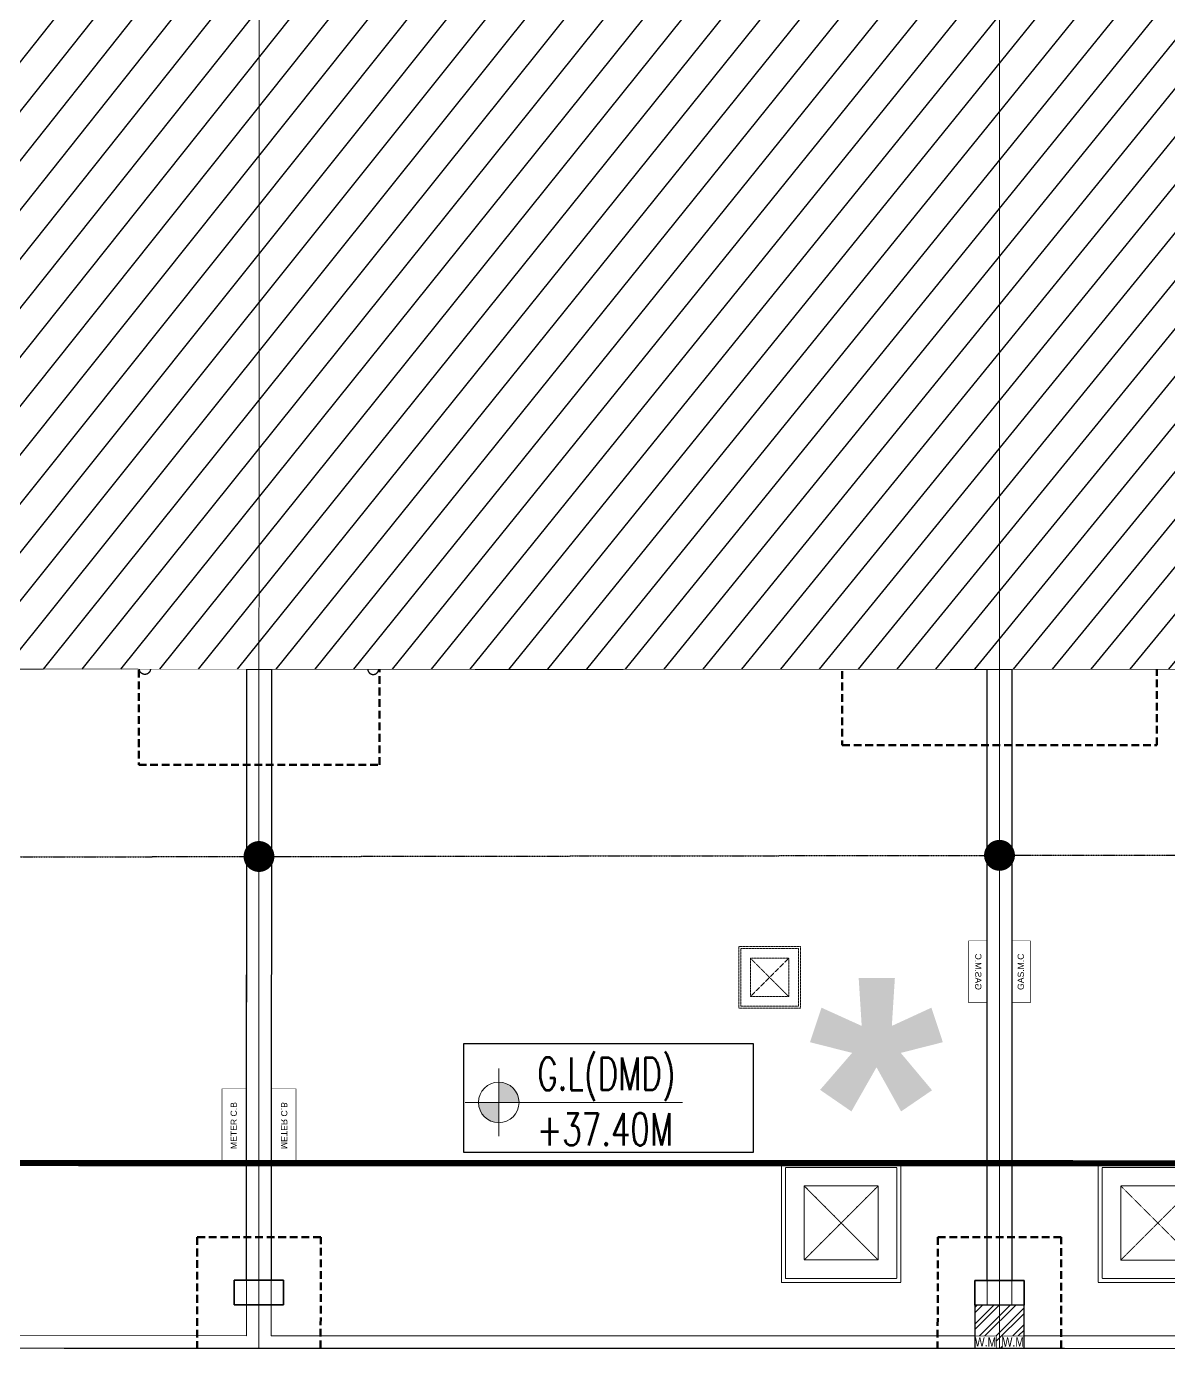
# Model space of a CAD drawing. Header units: centimetres. Extents: x -6122352 to 7132207, y -1694241 to 1947892.
# Drawn here: x 90934 to 100188, y -132475 to -121758 of the extents above; entities that cross this region are included whole.
import ezdxf
from ezdxf.enums import TextEntityAlignment as Align
from ezdxf.xclip import XClip

# ---------------------------------------------------------------- set-up
doc = ezdxf.new("R2010")
doc.units = ezdxf.units.CM
doc.header["$MEASUREMENT"] = 0
doc.header["$XCLIPFRAME"] = 2
for name, pattern in [('23585-XR-AR-END-SETTING OUT PLAN$0$HIDDEN', [0.375, 0.25, -0.125]), ('DASHED2', [0.375, 0.25, -0.125]), ('XR-AR-END-SETTING OUT PLAN$0$23261-XR-AR-SI-GF$0$HIDDEN', [0.375, 0.25, -0.125]), ('XR-AR-MID-SETTING OUT FOR MASTER$0$23585-XR-AR-MID-GROUND FLOOR$0$23261-XR-AR-SI-GF$0$HIDDEN', [0.375, 0.25, -0.125]), ('XR-AR-MID-SETTING OUT FOR MASTER$0$23585-XR-AR-MID-GROUND FLOOR$0$945-4P-1-101-GROUND FLOOR PLAN$0$XR-MIDDLE-GROUND FLOOR PLAN$0$HIDDEN', [9.524999999999999, 6.35, -3.175]), ('XR-AR-MID-SETTING OUT FOR MASTER$0$23585-XR-AR-MID-GROUND FLOOR$0$945-4P-1-101-GROUND FLOOR PLAN$0$XR-MIDDLE-GROUND FLOOR PLAN$0$HIDDEN2', [0.1875, 0.125, -0.0625])]:
    doc.linetypes.add(name, pattern=pattern)
doc.layers.add('08-Compound Wall-4', color=7, linetype='Continuous', lineweight=25, true_color=0xff4405)
for name, color, linetype, lineweight in [('23585-XR-AR-102-6P-GF$0$A-FLOR-XREF', 7, 'Continuous', 9), ('23585-XR-AR-DAMAC PLOT LIMITS$0$1-Mid units', 41, 'Continuous', 5), ('23585-XR-AR-END-SETTING OUT PLAN$0$A-FLOR-UNDR', 8, '23585-XR-AR-END-SETTING OUT PLAN$0$HIDDEN', 5), ('23585-XR-AR-MID-ANNO-GF$0$945-4P-1-101-GROUND FLOOR PLAN$0$XR-MIDDLE-GROUND FLOOR PLAN$0$XR-MIDDLE-GROUND FLOOR PLAN$0$-DR-RW', 6, 'Continuous', 5), ('23585-XR-AR-MID-ANNO-GF$0$945-4P-1-101-GROUND FLOOR PLAN$0$XR-MIDDLE-GROUND FLOOR PLAN$0$XR-MIDDLE-GROUND FLOOR PLAN$0$S-ANNO-TXT', 3, 'Continuous', 25), ('23585-XR-AR-WATER METER$0$A-WALL', 7, 'Continuous', 30), ('23585-XR-AR-WATER METER$0$A-WALL-PATT', 8, 'Continuous', 5), ('23585-XR-AR-WATER METER$0$XR-END-GROUND FLOOR PLAN$0$XR-END-GROUND FLOOR PLAN$0$A-FLOR-PATT_EXT', 8, 'Continuous', 5), ('23585-XR-AR-WATER METER$0$XR-END-GROUND FLOOR PLAN$0$XR-MIDDLE TYPE 2-GROUND FLOOR PLAN$0$XR-MIDDLE-GROUND FLOOR PLAN$0$-DR-RW', 6, 'Continuous', 5), ('23585-XR-AR-WATER METER$0$XR-END-GROUND FLOOR PLAN$0$XR-MIDDLE TYPE 2-GROUND FLOOR PLAN$0$XR-MIDDLE-GROUND FLOOR PLAN$0$S-ANNO-TXT', 3, 'Continuous', 25), ('@ Foundations', 4, 'DASHED2', 50), ('A-ANNO-TEXT', 3, 'Continuous', 25), ('XR-AR-MID-SETTING OUT FOR MASTER$0$23585-XR-AR-MID-GROUND FLOOR$0$$A-GLAZ-WNDO', 232, 'Continuous', 9), ('XR-AR-MID-SETTING OUT FOR MASTER$0$23585-XR-AR-MID-GROUND FLOOR$0$$A-WALL', 1, 'Continuous', 5), ('XR-AR-MID-SETTING OUT FOR MASTER$0$23585-XR-AR-MID-GROUND FLOOR$0$A-DOOR', 31, 'Continuous', 5), ('XR-AR-MID-SETTING OUT FOR MASTER$0$23585-XR-AR-MID-GROUND FLOOR$0$A-DOOR-FULL', 1, 'Continuous', 9), ('XR-AR-MID-SETTING OUT FOR MASTER$0$23585-XR-AR-MID-GROUND FLOOR$0$A-FLOR-OVHD', 9, 'XR-AR-MID-SETTING OUT FOR MASTER$0$23585-XR-AR-MID-GROUND FLOOR$0$23261-XR-AR-SI-GF$0$HIDDEN', 15), ('XR-AR-MID-SETTING OUT FOR MASTER$0$23585-XR-AR-MID-GROUND FLOOR$0$A-FLOR-PATT', 8, 'Continuous', 5), ('XR-AR-MID-SETTING OUT FOR MASTER$0$23585-XR-AR-MID-GROUND FLOOR$0$A-GLAZ-SILL', 8, 'Continuous', 5), ('XR-AR-MID-SETTING OUT FOR MASTER$0$23585-XR-AR-MID-GROUND FLOOR$0$A-GLAZ-WNDO', 232, 'Continuous', 9), ('XR-AR-MID-SETTING OUT FOR MASTER$0$23585-XR-AR-MID-GROUND FLOOR$0$A-WALL', 7, 'Continuous', 30), ('XR-AR-MID-SETTING OUT FOR MASTER$0$23585-XR-AR-MID-GROUND FLOOR$0$A-WALL-FNSH', 9, 'Continuous', 5), ('XR-AR-MID-SETTING OUT FOR MASTER$0$23585-XR-AR-MID-GROUND FLOOR$0$S-COLS', 51, 'Continuous', 40), ('XREF1$0$36-TAGLVL', 23, 'Continuous', 9)]:
    doc.layers.add(name, color=color, linetype=linetype, lineweight=lineweight)
for name, color, linetype in [('23585-XR-AR-BOUNDARY WALLS AND SETBACKS$0$setback', 7, 'XR-AR-END-SETTING OUT PLAN$0$23261-XR-AR-SI-GF$0$HIDDEN'), ('23585-XR-AR-MID-ANNO-GF$0$945-4P-1-101-GROUND FLOOR PLAN$0$XR-MIDDLE-GROUND FLOOR PLAN$0$XR-MIDDLE-GROUND FLOOR PLAN$0$-LPG-CABINET', 6, 'Continuous'), ('@MI-REF LAYER', 7, 'Continuous'), ('B_TH_6', 7, 'Continuous'), ('XR-AR-MID-SETTING OUT FOR MASTER$0$23585-XR-AR-MID-GROUND FLOOR$0$A-Flor-Strs', 1, 'Continuous'), ('XR-AR-MID-SETTING OUT FOR MASTER$0$23585-XR-AR-MID-GROUND FLOOR$0$GS-HATCH-FLOOR TILE', 251, 'Continuous'), ('XREF1$0$S-LEVELS', 2, 'Continuous'), ('XREF1$0$TYPICAL NEW PROFILE', 3, 'Continuous')]:
    doc.layers.add(name, color=color, linetype=linetype)
doc.styles.add('23585-XR-AR-MID-ANNO-GF$0$SDC-TEXT', font='arial.ttf')
doc.styles.add('23585-XR-AR-WATER METER$0$XR-END-GROUND FLOOR PLAN$0$XR-MIDDLE TYPE 2-GROUND FLOOR PLAN$0$XR-MIDDLE-GROUND FLOOR PLAN$0$Arial_1', font='arial.ttf', dxfattribs={"height": 0.00295059880239521})
doc.styles.add('Arial', font='arialbd.ttf')
doc.styles.add('XREF1$0$DLT_TEXT', font='romans.shx', dxfattribs={"width": 0.7})

# ---------------------------------------------------------------- blocks, each defined once
blk = doc.blocks.new('23585-XR-AR-BOUNDARY WALLS AND SETBACKS')
at = {"layer": '23585-XR-AR-BOUNDARY WALLS AND SETBACKS$0$setback', "ltscale": 40, "const_width": 0.05}
blk.add_lwpolyline([(496542.761499885, 2768867.879312467), (496546.9163714711, 2768872.413671644), (496550.9697508896, 2768876.837449184), (496555.0231508893, 2768881.261249183), (496559.0765508898, 2768885.685049183), (496563.1299508895, 2768890.108849183), (496567.1835986158, 2768894.532501267), (496571.2369508889, 2768898.956249183), (496575.3899178337, 2768903.48878693), (496561.0131773786, 2768916.663024), (496556.8595734588, 2768912.129974612), (496552.8061982173, 2768907.706201631), (496548.7527982172, 2768903.282401632), (496544.6993982168, 2768898.858601631), (496540.6457484073, 2768894.434747273), (496536.5923982172, 2768890.011001631), (496534.4643735274, 2768887.688574685), (496532.5389294206, 2768885.587326551), (496528.384255858, 2768881.052914259), (496542.7614998849, 2768867.879312467)], dxfattribs=at)
blk = doc.blocks.new('A$C9d9485f6')
at = {"layer": 'A-ANNO-TEXT', "rotation": 312.4881850805905}
blk.add_blockref('23585-XR-AR-BOUNDARY WALLS AND SETBACKS', (-2377088.534775567, -1504219.252137818), dxfattribs=at)
blk = doc.blocks.new('23585-XR-AR-DAMAC PLOT LIMITS')
at = {"layer": '23585-XR-AR-DAMAC PLOT LIMITS$0$1-Mid units', "color": 251, "true_color": 0x636466}
for points in [[(496538.4338999996, 2768896.4615), (496542.4874999998, 2768900.885299999), (496560.1825000001, 2768884.671700001), (496556.1290999996, 2768880.2479)], [(496534.3805, 2768892.037699999), (496538.4338999996, 2768896.4615), (496556.1290999996, 2768880.2479), (496552.0756999999, 2768875.824100001)], [(496530.3271000003, 2768887.6141), (496532.2525000004, 2768889.715299999), (496534.3805, 2768892.037699999), (496552.0756999999, 2768875.824100001), (496548.0223000003, 2768871.4003)]]:
    blk.add_lwpolyline(points, close=True, dxfattribs=at)
blk = doc.blocks.new('A$Cf093b529')
at = {"layer": 'A-ANNO-TEXT'}
blk.add_blockref('23585-XR-AR-DAMAC PLOT LIMITS', (-495391.9901121984, -2768603.441896566), dxfattribs=at)
blk = doc.blocks.new('XR-AR-MID-SETTING OUT FOR MASTER$0$23585-XR-AR-MID-GROUND FLOOR$0$945-4P-1-101-GROUND FLOOR PLAN$0$XR-MIDDLE-CAR PARK HATCH')
at = {"layer": 'XR-AR-MID-SETTING OUT FOR MASTER$0$23585-XR-AR-MID-GROUND FLOOR$0$A-FLOR-PATT'}
blk.add_lwpolyline([(9250.002853021142, 100.0129149327577), (9249.99679574091, 5500.000000009181), (15050.00005108526, 5502.664669244065), (15050.00005108526, 100.450321876061)], close=True, dxfattribs=at)
blk = doc.blocks.new('*U1930')
for points in [[(91, -5.684341886080801e-14), (41, -5.684341886080801e-14), (41, 1021), (91, 1021)], [(0, 0), (38, -5.684341886080801e-14), (38, -50), (50, -50), (50, -122.2246979483663), (0, -122.2246979483663)], [(1100, 2.842170943040401e-14), (1062, -2.842170943040401e-14), (1062, -49.99999999999997), (1050, -49.99999999999997), (1050, -122.2246979483662), (1100, -122.2246979483662)]]:
    blk.add_lwpolyline(points, close=True)
at = {"color": 8, "linetype": 'XR-AR-MID-SETTING OUT FOR MASTER$0$23585-XR-AR-MID-GROUND FLOOR$0$945-4P-1-101-GROUND FLOOR PLAN$0$XR-MIDDLE-GROUND FLOOR PLAN$0$HIDDEN2'}
blk.add_arc((41, -5.684341886080801e-14), 1021, 1.594950045944486e-15, 90, dxfattribs=at)
at = {"layer": 'XR-AR-MID-SETTING OUT FOR MASTER$0$23585-XR-AR-MID-GROUND FLOOR$0$A-GLAZ-SILL', "linetype": 'XR-AR-MID-SETTING OUT FOR MASTER$0$23585-XR-AR-MID-GROUND FLOOR$0$945-4P-1-101-GROUND FLOOR PLAN$0$XR-MIDDLE-GROUND FLOOR PLAN$0$HIDDEN2', "ltscale": 3}
blk.add_lwpolyline([(0, 0), (1100, 0), (1100, -122.2246979483662), (0, -122.2246979483662)], close=True, dxfattribs=at)
blk = doc.blocks.new('*U27')
for points in [[(91, -5.684341886080801e-14), (41, -5.684341886080801e-14), (41, 1021), (91, 1021)], [(0, 0), (38, -5.684341886080801e-14), (38, -50), (50, -50), (50, -249.9999019090924), (0, -249.9999019090924)], [(1100, 2.842170943040401e-14), (1062, -2.842170943040401e-14), (1062, -49.99999999999997), (1050, -49.99999999999997), (1050, -249.9999019090924), (1100, -249.9999019090924)]]:
    blk.add_lwpolyline(points, close=True)
at = {"color": 8, "linetype": 'XR-AR-MID-SETTING OUT FOR MASTER$0$23585-XR-AR-MID-GROUND FLOOR$0$945-4P-1-101-GROUND FLOOR PLAN$0$XR-MIDDLE-GROUND FLOOR PLAN$0$HIDDEN2'}
blk.add_arc((41, -5.684341886080801e-14), 1021, 1.594950045944486e-15, 90, dxfattribs=at)
at = {"layer": 'XR-AR-MID-SETTING OUT FOR MASTER$0$23585-XR-AR-MID-GROUND FLOOR$0$A-GLAZ-SILL', "linetype": 'XR-AR-MID-SETTING OUT FOR MASTER$0$23585-XR-AR-MID-GROUND FLOOR$0$945-4P-1-101-GROUND FLOOR PLAN$0$XR-MIDDLE-GROUND FLOOR PLAN$0$HIDDEN2', "ltscale": 3}
blk.add_lwpolyline([(0, 0), (1100, 0), (1100, -249.9999019090924), (0, -249.9999019090924)], close=True, dxfattribs=at)
blk = doc.blocks.new('XR-AR-MID-SETTING OUT FOR MASTER$0$23585-XR-AR-MID-GROUND FLOOR$0$945-4P-1-101-GROUND FLOOR PLAN$0$XR-MIDDLE-GROUND FLOOR PLAN$0$A$C70344426')
at = {"layer": 'XR-AR-MID-SETTING OUT FOR MASTER$0$23585-XR-AR-MID-GROUND FLOOR$0$A-GLAZ-SILL'}
blk.add_line((0.2499999770719823, 2.649999396845162), (0.2499999770722034, -6.03154830969288e-07), dxfattribs=at)
at = {"layer": 'XR-AR-MID-SETTING OUT FOR MASTER$0$23585-XR-AR-MID-GROUND FLOOR$0$A-GLAZ-WNDO'}
for p, q in [((-2.292779743839901e-08, 2.649999396845162), (-2.292779743839901e-08, 2.599999396845165)), ((-2.292779743839901e-08, 2.649999396845162), (0.2499999770719823, 2.649999396845162)), ((-2.292779743839901e-08, 2.599999396845165), (0.14999997707221, 2.599999396845165)), ((0.14999997707221, 2.599999396845165), (0.14999997707221, 2.649999396845162)), ((0.14999997707221, 2.599999396845165), (0.1499999770722091, -6.031548327456449e-07)), ((-2.29277832275443e-08, 1.799999396845166), (-2.29277832275443e-08, 1.749999396845167)), ((0.14999997707221, 1.799999396845166), (-2.29277832275443e-08, 1.799999396845166)), ((-2.29277832275443e-08, 1.749999396845167), (0.14999997707221, 1.749999396845167)), ((0.14999997707221, 1.749999396845167), (0.14999997707221, 1.799999396845166)), ((-2.29277832275443e-08, 0.8999993968451641), (-2.292778233936588e-08, 0.8499993968451669)), ((0.14999997707221, 0.8999993968451641), (-2.29277832275443e-08, 0.8999993968451641)), ((0.14999997707221, 0.8499993968451669), (0.14999997707221, 0.8999993968451641)), ((-2.292778233936588e-08, 0.8499993968451669), (0.14999997707221, 0.8499993968451669)), ((-2.292778233936588e-08, 0.8499993968451669), (-2.292778233936588e-08, 0.04999939684516619)), ((0.1499999770722091, 0.04999939684516619), (-2.292778233936588e-08, 0.04999939684516619)), ((-2.29278782626352e-08, -6.031548451801427e-07), (-2.29278782626352e-08, 0.04999939684515198)), ((0.1499999770722091, -6.03154830969288e-07), (0.1499999770722091, 0.04999939684516619)), ((0.2499999770722034, -6.03154830969288e-07), (-2.292778233936588e-08, -6.03154830969288e-07))]:
    blk.add_line(p, q, dxfattribs=at)
blk.add_lwpolyline([(0.04999997707220061, 1.799999396845166), (0.04999997707219972, 2.599999396845165), (-2.292779743839901e-08, 2.599999396845165), (-2.292779566204217e-08, 0.8999993968451641), (0.0499999770722015, 0.8999993968451641), (0.04999997707220061, 1.749999396845167)], dxfattribs=at)
blk.add_lwpolyline([(-2.292779566204217e-08, 0.8499993968451669), (-2.292779655022059e-08, 0.04999939684516619), (0.04999997707220061, 0.04999939684516619), (0.0499999770722015, 0.8499993968451669)], close=True, dxfattribs=at)
blk = doc.blocks.new('*U28')
for points in [[(0, 69.99999979828543), (38, 69.99999979828549), (38, 119.9999997982854), (50, 119.9999997982854), (50, 179.9999998655237), (0, 179.9999998655237)], [(1100, 69.9999997982854), (1062, 69.99999979828546), (1062, 119.9999997982854), (1050, 119.9999997982854), (1050, 179.9999998655236), (1100, 179.9999998655236)], [(91, 69.99999979828549), (41, 69.99999979828549), (41, -951.0000002017147), (91, -951.0000002017147)]]:
    blk.add_lwpolyline(points, close=True)
at = {"color": 8, "linetype": 'XR-AR-MID-SETTING OUT FOR MASTER$0$23585-XR-AR-MID-GROUND FLOOR$0$945-4P-1-101-GROUND FLOOR PLAN$0$XR-MIDDLE-GROUND FLOOR PLAN$0$HIDDEN2'}
blk.add_arc((41, 69.99999979828549), 1021, 270, 0, dxfattribs=at)
at = {"layer": 'XR-AR-MID-SETTING OUT FOR MASTER$0$23585-XR-AR-MID-GROUND FLOOR$0$A-GLAZ-SILL', "linetype": 'XR-AR-MID-SETTING OUT FOR MASTER$0$23585-XR-AR-MID-GROUND FLOOR$0$945-4P-1-101-GROUND FLOOR PLAN$0$XR-MIDDLE-GROUND FLOOR PLAN$0$HIDDEN2', "ltscale": 3}
blk.add_lwpolyline([(0, 69.99999979828543), (1100, 69.99999979828543), (1100, 179.9999998655236), (0, 179.9999998655236)], close=True, dxfattribs=at)
blk = doc.blocks.new('XR-AR-MID-SETTING OUT FOR MASTER$0$23585-XR-AR-MID-GROUND FLOOR$0$945-4P-1-101-GROUND FLOOR PLAN$0$XR-MIDDLE-GROUND FLOOR PLAN$0$A$C2DB306E2')
at = {"layer": 'XR-AR-MID-SETTING OUT FOR MASTER$0$23585-XR-AR-MID-GROUND FLOOR$0$A-DOOR-FULL'}
for p, q in [((0.1500002073711251, 1.24999990754791), (0.05000020737113076, 1.24999990754791)), ((0.05000020737113076, 1.24999990754791), (0.05000020737113076, 1.199999907547909)), ((0.05000020737113076, 1.199999907547909), (0.1500002073711251, 1.199999907547909)), ((0.1500002073711251, 1.199999907547909), (0.1500002073711251, 1.24999990754791)), ((2.073711318217875e-07, 0.7999999075479082), (2.073711318217875e-07, -9.245209264818754e-08)), ((2.073711318217875e-07, 0.7999999075479082), (0.04000020737113097, 0.7999999075479082)), ((0.04000020737113097, 0.7999999075479082), (0.04000020737113452, -9.245209264818754e-08)), ((0.05000020737113253, 0.3499999075479089), (0.05000020737113253, 0.3999999075479096)), ((0.05000020737113253, 0.3999999075479096), (0.1500002073711322, 0.399999907547908)), ((0.1500002073711322, 0.3499999075479073), (0.05000020737113253, 0.3499999075479089)), ((0.1500002073711322, 0.399999907547908), (0.1500002073711322, 0.3499999075479073)), ((2.073711318217875e-07, -9.245209264818754e-08), (0.04000020737113452, -9.245209264818754e-08))]:
    blk.add_line(p, q, dxfattribs=at)
at = {"layer": 'XR-AR-MID-SETTING OUT FOR MASTER$0$23585-XR-AR-MID-GROUND FLOOR$0$A-GLAZ-SILL', "linetype": 'XR-AR-MID-SETTING OUT FOR MASTER$0$23585-XR-AR-MID-GROUND FLOOR$0$945-4P-1-101-GROUND FLOOR PLAN$0$XR-MIDDLE-GROUND FLOOR PLAN$0$HIDDEN2', "ltscale": 3}
for p, q in [((0.05000020737113076, 1.199999907547909), (0.05000020737113431, 0.399999907547908)), ((0.1500002073711251, 1.199999907547909), (0.1500002073711304, 0.3999999075479083))]:
    blk.add_line(p, q, dxfattribs=at)
blk = doc.blocks.new('XR-AR-MID-SETTING OUT FOR MASTER$0$23585-XR-AR-MID-GROUND FLOOR$0$945-4P-1-101-GROUND FLOOR PLAN$0$XR-MIDDLE-GROUND FLOOR PLAN$0$WRFWF')
at = {"layer": 'XR-AR-MID-SETTING OUT FOR MASTER$0$23585-XR-AR-MID-GROUND FLOOR$0$A-FLOR-OVHD', "linetype": 'XR-AR-MID-SETTING OUT FOR MASTER$0$23585-XR-AR-MID-GROUND FLOOR$0$945-4P-1-101-GROUND FLOOR PLAN$0$XR-MIDDLE-GROUND FLOOR PLAN$0$HIDDEN', "ltscale": 0.1}
for p, q in [((9250.00889430586, 14089.9999996908), (9250.008894346622, 9909.449274283641)), ((10350.00889432596, 14089.44927426482), (9250.008894305867, 14089.44927426484)), ((10350.00889432159, 13809.44927426483), (9250.008894308598, 13809.44927426484)), ((10350.00889431722, 13529.44927426483), (9250.008894311328, 13529.44927426484)), ((10350.00889431286, 13249.44927426483), (9250.008894314058, 13249.44927426484)), ((10350.00889431286, 12969.44927426484), (9250.008894314054, 12969.44927426485)), ((10350.00889431285, 12689.44927426484), (9250.00889431405, 12689.44927426486)), ((10350.00889431285, 12409.44927426485), (9250.008894314047, 12409.44927426486)), ((10350.00889431284, 12129.44927426485), (9250.008894314044, 12129.44927426487)), ((10350.00889431284, 11849.44927426486), (9250.00889431404, 11849.44927426487)), ((10350.00889431284, 11569.44927426486), (9250.008894314036, 11569.44927426488)), ((10350.00889431283, 11289.44927426487), (9250.00889431403, 11289.44927426488)), ((10350.00889431283, 11009.44927426487), (9250.008894314027, 11009.44927426489)), ((10350.00889432794, 11009.4492742833), (10350.00889432794, 9909.449274272882)), ((10350.00889432794, 9909.449274272882), (9250.008894346622, 9909.449274283641))]:
    blk.add_line(p, q, dxfattribs=at)
blk.add_lwpolyline([(10350.00889430916, 14369.99999969173), (10350.00889431698, 11009.4492742833)], dxfattribs=at)
blk = doc.blocks.new('*U26')
at = {"color": 0, "linetype": 'ByBlock'}
blk.add_line((0, 300.373844656252), (0, 0), dxfattribs=at)
at = {"color": 0, "linetype": 'ByBlock', "const_width": 15.00000006679886}
blk.add_lwpolyline([(194.8557167125982, 187.8738441410269), (0, 300.373844656252), (-194.8557167125982, 187.8738441410269)], dxfattribs=at)
blk.add_circle((0, 0), 45.00000020605512)
blk = doc.blocks.new('XR-AR-MID-SETTING OUT FOR MASTER$0$23585-XR-AR-MID-GROUND FLOOR$0$A$C08698786')
at = {"layer": 'XR-AR-MID-SETTING OUT FOR MASTER$0$23585-XR-AR-MID-GROUND FLOOR$0$S-COLS', "color": 252, "lineweight": 30}
for points in [[(5900.001027584076, 11147.2902572155), (5900.001027584076, 9747.290257692337), (6100.001027584076, 9747.290257453918), (6100.001027584076, 11147.29025769234)], [(-100.029412984848, 9156.81441116333), (-100.029412984848, 7756.814410686493), (99.97058701515198, 7756.81441116333), (99.97058701515198, 9156.814410686493)], [(-99.99135446548462, 6699.998335123062), (-99.99135446548462, 5499.998335123062), (100.0086455345154, 5499.998334884644), (100.0086455345154, 6699.998334646225)], [(5900.001601219177, 6500), (5900.001601219177, 5499.999999523163), (6100.001601219177, 5500), (6100.001601219177, 6499.999999523163)], [(-200.1009931564331, 549.9997375011444), (199.8990068435669, 549.9997372627258), (199.8990068435669, 349.999737739563), (-200.1009931564331, 349.9997375011444)], [(5799.899006843567, 549.9997372627258), (6199.899006605148, 549.9997370243073), (6199.899006843567, 349.9997375011444), (5799.899006843567, 349.9997372627258)]]:
    blk.add_lwpolyline(points, close=True, dxfattribs=at)
blk = doc.blocks.new('23585-XR-AR-END-SETTING OUT PLAN$0$MH-800')
at = {"ltscale": 5}
for p, q in [((-294.2866479934596, -650.7456844130211), (305.7133520064239, -50.74568441302017)), ((-294.2866479934596, -50.74568441302108), (305.7133520064239, -650.7456844130202))]:
    blk.add_line(p, q, dxfattribs=at)
for points in [[(-476.9225677270265, 131.8902353205449), (-476.9225677270265, -833.381604146587), (488.3492717399907, -833.381604146588), (488.3492717399907, 131.8902353205449)], [(-444.2866479934597, 99.25431558697892), (-444.2866479934596, -800.7456844130211), (455.7133520064239, -800.7456844130202), (455.7133520064241, 99.2543155869771)], [(-294.2866479934596, -50.74568441302108), (-294.2866479934596, -650.7456844130211), (305.7133520064239, -650.7456844130202), (305.7133520064239, -50.74568441302017)]]:
    blk.add_lwpolyline(points, close=True, dxfattribs=at)
blk = doc.blocks.new('XR-AR-MID-SETTING OUT FOR MASTER')
at = {"layer": '23585-XR-AR-MID-ANNO-GF$0$945-4P-1-101-GROUND FLOOR PLAN$0$XR-MIDDLE-GROUND FLOOR PLAN$0$XR-MIDDLE-GROUND FLOOR PLAN$0$-DR-RW', "ltscale": 100, "const_width": 5}
blk.add_lwpolyline([(5900.05176121055, 1500.450321767838), (5700.05176121055, 1500.450321767838), (5700.05176121055, 2100.450321767838), (5900.05176121055, 2100.450321767838)], close=True, dxfattribs=at)
at = {"layer": '23585-XR-AR-MID-ANNO-GF$0$945-4P-1-101-GROUND FLOOR PLAN$0$XR-MIDDLE-GROUND FLOOR PLAN$0$XR-MIDDLE-GROUND FLOOR PLAN$0$-LPG-CABINET', "ltscale": 100, "const_width": 5}
blk.add_lwpolyline([(250.0585004000168, 3300.452212361579), (250.0585004000168, 2800.452212361579), (100.0585004000168, 2800.452212361579), (100.0585004000168, 3300.452212361579)], close=True, dxfattribs=at)
at = {"layer": 'XR-AR-MID-SETTING OUT FOR MASTER$0$23585-XR-AR-MID-GROUND FLOOR$0$A-Flor-Strs', "color": 8}
for p, q in [((5900.008223325014, 5802.664086818695), (4249.995741575956, 5802.666512012482)), ((5900.008222848177, 5502.664668560028), (4249.999916404486, 5502.666511535645))]:
    blk.add_line(p, q, dxfattribs=at)
at = {"layer": 'XR-AR-MID-SETTING OUT FOR MASTER$0$23585-XR-AR-MID-GROUND FLOOR$0$A-WALL', "color": 8}
for points in [[(99.99999931454659, 19472.65428209305), (-99.99999925494194, 19472.65428256989), (-99.998236566782, 5500.00000667572), (100.0017631351948, 5500.000006198883), (99.9995484650135, 8850.141927242279), (1100.048611491919, 8850.10940027237), (1100.048611015081, 8950.109399795532), (100.03925588727, 8950.072475910187), (100.0088088810444, 10949.9982419014), (2099.951952844858, 10949.99824142456), (2099.998660355806, 9950.143901348114), (2199.988806992769, 9950.143900871277), (2200.057162195444, 11149.97698402405), (2100.075846284628, 11149.97698354721), (2100.039519578218, 11049.97698402405), (100.0088088810444, 11049.99824142456)], [(5899.999999791384, 19472.65428161621), (6099.999999731779, 19472.65428209305), (6100.001724034548, 5500.167464256287), (5900.001724511385, 5500.167624473572), (5900.00086197257, 14852.65960931778), (5500.076263397932, 14852.66031265259), (5500.0762629807, 14952.66031169891), (5900.000431150198, 14952.65961027145)], [(4249.99788531661, 5499.997992992401), (3049.999798089266, 5499.998546600342), (3049.999915927649, 5749.998607635498), (4000.1953599751, 5749.998309612274), (4000.194991916418, 8849.999089241028), (3300.031373769045, 8849.999089241028), (3300.03137382865, 8950.028236865997), (3399.980282574892, 8950.188519954681), (3400.07691988349, 9927.598960876465), (3649.996516317129, 9927.59895992279), (3650.010299950838, 9100.016639709473), (4249.999546438456, 9099.986570835114)], [(2100.104106515646, 8950.142809391022), (2099.943570882082, 9050.155592918396), (2199.988806694746, 9050.153767585754), (2199.989685982466, 8950.146322250366), (2300.031373292208, 8950.151598453522), (2300.031373888254, 8850.08178806305), (2000.048611432314, 8850.14280796051), (2000.048610955477, 8950.14280796051)], [(99.9999164044857, 5750.000005722046), (399.9999158680439, 5750.00000667572), (399.9998005926609, 5499.999855995178), (99.99991658329964, 5500.000007152557)]]:
    blk.add_lwpolyline(points, close=True, dxfattribs=at)
at = {"layer": 'XR-AR-MID-SETTING OUT FOR MASTER$0$23585-XR-AR-MID-GROUND FLOOR$0$A-WALL-FNSH', "color": 8}
for points in [[(2080.02239587903, 10929.99824142456), (119.995479375124, 10929.99824142456), (119.9793129861355, 8972.785739421844), (1100.04861047864, 8972.787498474121), (1100.048610597849, 8952.787498474121)], [(2099.966006189585, 9949.988984107971), (2079.984055787325, 9949.990225315094), (2080.02239587903, 10929.99824142456)]]:
    blk.add_lwpolyline(points, dxfattribs=at)
at = {"layer": '08-Compound Wall-4', "ltscale": 100}
blk.add_blockref('XR-AR-MID-SETTING OUT FOR MASTER$0$23585-XR-AR-MID-GROUND FLOOR$0$945-4P-1-101-GROUND FLOOR PLAN$0$XR-MIDDLE-CAR PARK HATCH', (-9150.000085264444, 0.1875896453857422), dxfattribs=at)
at = {"layer": '23585-XR-AR-END-SETTING OUT PLAN$0$A-FLOR-UNDR', "color": 8, "ltscale": 100, "xscale": -0.5182770836547854, "yscale": 0.5182770836547854, "zscale": 0.5182770836547854, "rotation": 270.0000009865863}
blk.add_blockref('23585-XR-AR-END-SETTING OUT PLAN$0$MH-800', (2044.600959901667, 3001.106258045715, -0.002995261741824737), dxfattribs=at)
at = {"layer": '23585-XR-AR-END-SETTING OUT PLAN$0$A-FLOR-UNDR', "color": 8, "ltscale": 100, "xscale": -1, "rotation": 270.0000009865863}
blk.add_blockref('23585-XR-AR-END-SETTING OUT PLAN$0$MH-800', (1633.529236924, 1009.498782204852), dxfattribs=at)
at = {"layer": 'XR-AR-MID-SETTING OUT FOR MASTER$0$23585-XR-AR-MID-GROUND FLOOR$0$$A-GLAZ-WNDO', "color": 8, "xscale": -1000.000000000001, "yscale": 1000.000000000001, "zscale": 1000.000000000001, "rotation": 270}
blk.add_blockref('XR-AR-MID-SETTING OUT FOR MASTER$0$23585-XR-AR-MID-GROUND FLOOR$0$945-4P-1-101-GROUND FLOOR PLAN$0$XR-MIDDLE-GROUND FLOOR PLAN$0$A$C70344426', (400.0005185902119, 5499.999113082886), dxfattribs=at)
at = {"layer": 'XR-AR-MID-SETTING OUT FOR MASTER$0$23585-XR-AR-MID-GROUND FLOOR$0$$A-WALL', "color": 8}
blk.add_blockref('XR-AR-MID-SETTING OUT FOR MASTER$0$23585-XR-AR-MID-GROUND FLOOR$0$945-4P-1-101-GROUND FLOOR PLAN$0$XR-MIDDLE-GROUND FLOOR PLAN$0$WRFWF', (-9150.000085562468, -796.7907695770264), dxfattribs=at)
at = {"layer": 'XR-AR-MID-SETTING OUT FOR MASTER$0$23585-XR-AR-MID-GROUND FLOOR$0$A-DOOR', "color": 8, "xscale": -1000.000000000001, "yscale": 1000.000000000001, "zscale": 1000.000000000001, "rotation": 270}
blk.add_blockref('XR-AR-MID-SETTING OUT FOR MASTER$0$23585-XR-AR-MID-GROUND FLOOR$0$945-4P-1-101-GROUND FLOOR PLAN$0$XR-MIDDLE-GROUND FLOOR PLAN$0$A$C2DB306E2', (750.048703700304, 8800.109192848206), dxfattribs=at)
at = {"layer": 'XR-AR-MID-SETTING OUT FOR MASTER$0$23585-XR-AR-MID-GROUND FLOOR$0$A-DOOR-FULL', "color": 8, "rotation": 90}
blk.add_blockref('*U27', (3399.986430436373, 9927.598960399628), dxfattribs=at)
at = {"layer": 'XR-AR-MID-SETTING OUT FOR MASTER$0$23585-XR-AR-MID-GROUND FLOOR$0$A-DOOR-FULL', "color": 8, "xscale": 0.8181820445283869, "yscale": 0.8181820445283869, "zscale": 0.8181820445283869, "rotation": 90}
blk.add_blockref('*U1930', (2099.986753255129, 9050.14365196228), dxfattribs=at)
at = {"layer": 'XR-AR-MID-SETTING OUT FOR MASTER$0$23585-XR-AR-MID-GROUND FLOOR$0$A-DOOR-FULL', "color": 8, "xscale": -0.909090909090913, "yscale": 0.909090909090913, "zscale": 0.909090909090913}
blk.add_blockref('*U28', (3300.031373530626, 8786.391873836517), dxfattribs=at)
at = {"layer": 'XR-AR-MID-SETTING OUT FOR MASTER$0$23585-XR-AR-MID-GROUND FLOOR$0$A-Flor-Strs', "color": 8}
blk.add_blockref('*U26', (5075.001124709845, 5502.291454792023), dxfattribs=at)
at = {"layer": 'XR-AR-MID-SETTING OUT FOR MASTER$0$23585-XR-AR-MID-GROUND FLOOR$0$GS-HATCH-FLOOR TILE', "color": 8}
blk.add_blockref('XR-AR-MID-SETTING OUT FOR MASTER$0$23585-XR-AR-MID-GROUND FLOOR$0$A$C08698786', (-1.490116119384766e-07, 0), dxfattribs=at)
at = {"layer": '23585-XR-AR-MID-ANNO-GF$0$945-4P-1-101-GROUND FLOOR PLAN$0$XR-MIDDLE-GROUND FLOOR PLAN$0$XR-MIDDLE-GROUND FLOOR PLAN$0$S-ANNO-TXT', "color": 3, "style": '23585-XR-AR-MID-ANNO-GF$0$SDC-TEXT'}
for s, p in [('GAS.M.C', (172.1149954927678, 3050.039734449925)), ('METER C.B', (5795.544322382313, 1802.866097628541))]:
    blk.add_text(s, height=50, rotation=90, dxfattribs=at).set_placement(p, align=Align.MIDDLE)
blk = doc.blocks.new('MID UNIT')
at = {"xscale": 0.001, "yscale": 0.001, "zscale": 0.001}
blk.add_blockref('XR-AR-MID-SETTING OUT FOR MASTER', (0, 0), dxfattribs=at)
blk = doc.blocks.new('TH_6')
blk.add_blockref('MID UNIT', (495802.3053798428, 2769163.996563952))
at = {"xscale": -1}
blk.add_blockref('MID UNIT', (495814.3053798475, 2769163.996563952), dxfattribs=at)
blk.add_blockref('MID UNIT', (495814.3053798467, 2769163.996563952))
at = {"insert": (495813.3053798244, 2769166.996563945), "char_height": 2, "attachment_point": 2, "style": 'Arial'}
blk.add_mtext('\\pxqc;*', dxfattribs=at)
blk = doc.blocks.new('A$Ce2a03a74')
at = {"layer": 'B_TH_6', "xscale": 999.9914829579993, "yscale": 999.9914829579993, "zscale": 999.9914829579993}
blk.add_blockref('TH_6', (-495790404.5228079, -2769140733.343811), dxfattribs=at)
blk = doc.blocks.new('23585-XR-AR-WATER METER')
blk.add_wipeout([(-200.00083404560428, 0.45032184000598363), (199.99916595409016, 0.45032184000598363), (199.99374185594934, 350.2358142019075), (-200.0062581437451, 350.2358142019075)])
at = {"layer": '23585-XR-AR-WATER METER$0$A-WALL-PATT'}
h = blk.add_hatch(dxfattribs=at)
h.set_pattern_fill('ANSI32', color=252, scale=10)
h.set_pattern_definition([(44.99999999999999, (-9150.002121202524, -3.605964593589306e-08), (-67.3519209080187, 67.3519209080187), []), (44.99999999999999, (-9105.100821202523, -3.605964593589306e-08), (-67.3519209080187, 67.3519209080187), [])])
h.paths.add_polyline_path([(-200.000834057435, 350.2358142078083), (-200.0008340456043, 99.99997110869299), (-25.08044399994833, 99.9999705669834), (-25.08044400054496, -2.657325239852071e-07), (24.99742407832673, 0.4503218400059268), (24.99742407832673, 100.4503218400059), (199.9991659493535, 100.4503218483005), (199.999165942274, 350.2358141960067)])
at = {"layer": '23585-XR-AR-WATER METER$0$A-WALL'}
blk.add_lwpolyline([(-200.0008340456043, 0.4503218400059268), (199.9991659540901, 0.4503218400059268), (199.9937418559493, 350.2358142019075), (-200.0062581437451, 350.2358142019075)], close=True, dxfattribs=at)
at = {"layer": '23585-XR-AR-WATER METER$0$XR-END-GROUND FLOOR PLAN$0$XR-END-GROUND FLOOR PLAN$0$A-FLOR-PATT_EXT'}
blk.add_line((100.0021185953301, 0), (-100.0021185953301, 0), dxfattribs=at)
at = {"layer": '23585-XR-AR-WATER METER$0$XR-END-GROUND FLOOR PLAN$0$XR-MIDDLE TYPE 2-GROUND FLOOR PLAN$0$XR-MIDDLE-GROUND FLOOR PLAN$0$-DR-RW', "ltscale": 100, "const_width": 5}
for points in [[(-200.0008340753848, -1.630542101338506e-07), (-200.0008340747809, 99.9999712113713), (-25.0804440291322, 99.9999712113713), (-25.08044402972882, -1.630542101338506e-07)], [(24.99742404915014, -6.913469405844808e-07), (24.99742404974677, 99.99997068307857), (199.9178140954027, 99.99997068307857), (199.9178140947988, -6.913469405844808e-07)]]:
    blk.add_lwpolyline(points, close=True, dxfattribs=at)
at = {"layer": '23585-XR-AR-WATER METER$0$XR-END-GROUND FLOOR PLAN$0$XR-MIDDLE TYPE 2-GROUND FLOOR PLAN$0$XR-MIDDLE-GROUND FLOOR PLAN$0$S-ANNO-TXT', "style": '23585-XR-AR-WATER METER$0$XR-END-GROUND FLOOR PLAN$0$XR-MIDDLE TYPE 2-GROUND FLOOR PLAN$0$XR-MIDDLE-GROUND FLOOR PLAN$0$Arial_1', "width": 0.8}
for p in [(-112.1458292370589, 52.01606430610263), (112.8524288874687, 52.0160637778099)]:
    blk.add_text('W.M', height=75, dxfattribs=at).set_placement(p, align=Align.MIDDLE)
blk = doc.blocks.new('A$C4abd1289')
at = {"layer": '08-Compound Wall-4', "ltscale": 100}
for points in [[(0, 0), (200.0021820068359, 4.76837158203125e-07), (199.8981691896915, -4950.000262379646), (-0.1040131151676178, -4950.000261902809)], [(5999.999999701977, 4.76837158203125e-07), (6200.002182662487, -4.76837158203125e-07), (6199.898169249296, -4950.000262379646), (5999.895986706018, -4950.000261902809)]]:
    blk.add_lwpolyline(points, close=True, dxfattribs=at)
blk = doc.blocks.new('23585-XR-AR-MALDIVE-2$0$TH_6')
at = {"ltscale": 10, "xscale": 0.00100002623446598, "yscale": 0.00100002623446598, "zscale": 0.00100002623446598}
blk.add_blockref('A$Ce2a03a74', (495794.6272259735, 2769164.318430193), dxfattribs=at)
at = {"layer": '@ Foundations', "linetype": 'DASHED2', "ltscale": 0.25}
for points in [[(495807.1303812214, 2769173.169100353), (495809.4803812215, 2769173.169100353), (495809.4803812215, 2769176.119100354), (495807.1303812214, 2769176.119100354)], [(495813.0303812214, 2769168.882014167), (495815.5803812214, 2769168.882014167), (495815.5803812214, 2769173.982014167), (495813.0303812214, 2769173.982014167)], [(495807.3303812214, 2769168.721900354), (495809.2803812214, 2769168.721900354), (495809.2803812214, 2769171.271900353), (495807.3303812214, 2769171.271900353)]]:
    blk.add_lwpolyline(points, close=True, dxfattribs=at)
at = {"layer": '@ Foundations', "linetype": 'DASHED2', "ltscale": 0.25, "elevation": -5.795124248494134e-09}
blk.add_lwpolyline([(495808.8060889898, 2769164.896139623), (495807.8052786331, 2769164.896139623), (495807.8049000438, 2769163.996139622), (495808.8057104005, 2769163.996139622)], close=True, dxfattribs=at)
at = {"color": 10, "xscale": 0.001000007156229904, "yscale": 0.001000007156229904, "zscale": 0.001000007156229904}
blk.add_blockref('A$C4abd1289', (495808.2056181919, 2769169.49682057), dxfattribs=at)
at = {"layer": '23585-XR-AR-102-6P-GF$0$A-FLOR-XREF', "xscale": 0.001, "yscale": 0.001, "zscale": 0.001}
blk.add_blockref('23585-XR-AR-WATER METER', (495814.3050626692, 2769163.99652864), dxfattribs=at)
at = {"layer": '@ Foundations', "linetype": 'DASHED2', "ltscale": 0.25, "elevation": -5.795124248494134e-09}
blk.add_lwpolyline([(495814.8060889898, 2769164.896139623), (495813.8052786331, 2769164.896139623), (495813.8049000438, 2769163.996139622), (495814.8057104005, 2769163.996139622)], close=True, dxfattribs=at)
blk = doc.blocks.new('A$C3d83a01e')
at = {"color": 1, "true_color": 0xeb0000, "const_width": 0.007999999999999997}
blk.add_lwpolyline([(45.15008030319586, 3.749225288629532e-05), (39.1500754696317, 2.328306436538696e-10), (33.15008298167959, 0.0002450824249535799), (27.15007814858109, 0.0002075911033898592), (21.15007331455126, 0.0001700993161648512), (15.15006848284975, 0.0001326084602624178), (9.150063648354262, 9.511574171483517e-05), (1.485226675868034e-05, 0.000223775627091527), (0, 24.00009564775974), (2.850095984525979, 24.0001518309582), (9.150061142165214, 24.00024956325069), (12.00000966666266, 24.00017063063569), (15.14991851523519, 24.00015193992294), (21.14992334926501, 24.00018943217583), (27.15006329584867, 24.00007946393453), (33.15006813034415, 24.00011695548892), (39.15007296297699, 24.00015444681048), (45.15007779654115, 24.0001919392962), (54.29843115294352, 24.00013734982349), (54.29745082743466, 0.0001673968508839607)], close=True, dxfattribs=at)
blk = doc.blocks.new('_Dot')
at = {"color": 0, "linetype": 'ByBlock', "lineweight": -2}
blk.add_line((-0.5, 0), (-1, 0), dxfattribs=at)
at = {"color": 0, "linetype": 'ByBlock', "const_width": 0.5}
blk.add_lwpolyline([(-0.25, 0, 1), (0.25, 0, 1)], format="xyb", close=True, dxfattribs=at)
blk = doc.blocks.new('XREF1$0$LVL  ATTR')
at = {"color": 7}
blk.add_wipeout([(-0.33727806633866564, 0.38352486299273547), (1.8973092599409713, 0.38352486299273547), (1.8973092599409713, -0.45047952129880775), (-0.33727806633866564, -0.4504795212988073)], dxfattribs=at)
at = {"layer": 'XREF1$0$36-TAGLVL', "extrusion": (-4.888139810645865e-07, 1.406522031717416e-17, 0.9999999999998805)}
h = blk.add_hatch(color=252, dxfattribs=at)
h.paths.add_polyline_path([(-0.06536514837319736, 0.1562500046566129, 0.4142135623730951), (-0.2216151483731973, 4.656612873077392e-09), (-0.06536514837319736, 4.656612873077392e-09)])
h.paths.add_polyline_path([(0.09088485162680264, 4.656612873077392e-09), (-0.06536514837319736, 4.656612873077392e-09), (-0.06536514837319736, -0.1562499953433871, 0.4142135623730951)])
at = {"layer": 'XREF1$0$36-TAGLVL', "extrusion": (-4.888139810645865e-07, 1.406522031717408e-17, 0.9999999999998805)}
for p, q in [((-0.06536515014719235, -0.2604166821887048), (-0.06536515014719235, 0.2604166511446238)), ((1.351057254982072, -1.396983861923218e-08, 5.262988010916589e-07), (-0.3253053234689158, -1.396983861923218e-08, -1.018362459642307e-07))]:
    blk.add_line(p, q, dxfattribs=at)
blk.add_circle((-0.06536514830387681, -4.494034574497252e-25, 3.195139836529895e-08), 0.15625, dxfattribs=at)
at = {"layer": 'XREF1$0$S-LEVELS', "color": 1}
blk.add_lwpolyline([(-0.3372780663386656, 0.3835248629927364), (1.897309259940972, 0.3835248629927364), (1.897309259940972, -0.4504795212988069), (-0.3372780663386656, -0.4504795212988069)], close=True, dxfattribs=at)
at = {"layer": 'XREF1$0$TYPICAL NEW PROFILE', "color": 3, "style": 'XREF1$0$DLT_TEXT', "width": 0.7}
for tag, p in [('+0.00M', (0.2413431143818681, 0.067100426539497, -0.0001437184612911057)), ('S.S.L', (0.2413431143818681, -0.3452672204089993, -0.0001437184612911057))]:
    blk.add_attdef(tag, p, '', height=0.2500000000000001, dxfattribs=at)
blk = doc.blocks.new('A$Ce49f4eae')
at = {"color": 1, "true_color": 0xeb0000, "const_width": 0.008}
blk.add_lwpolyline([(45.15010007313685, 0.5988855022005737), (39.15009523957269, 0.5988480099476874), (33.15010275162058, 0.5990930921398103), (27.15009791898774, 0.5990556008182466), (21.15009308495792, 0.5990181090310216), (15.15008825279074, 0.5989806181751192), (9.150083418760914, 0.5989431259222329), (3.462267341092229e-05, 0.5990717853419483), (1.976994099095464e-05, 24.59894365770742), (2.85011575446697, 24.59899984067306), (9.150080912106205, 24.59909757273272), (12.00002943660365, 24.59901864035055), (15.14993828564184, 24.5989999496378), (21.149943119206, 24.59903744189069), (27.15008306578966, 24.59892747364938), (33.15008790028514, 24.59896496543661), (39.15009273291798, 24.59900245675817), (45.15009756648215, 24.59903994901106), (54.29845092335017, 24.59898535953835), (54.29747059784131, 0.5990154063329101)], close=True, dxfattribs=at)

msp = doc.modelspace()

# ---------------------------------------------------------------- block references
at = {"layer": '@MI-REF LAYER', "xscale": 1000, "yscale": 1000, "zscale": 1000}
msp.add_blockref('A$C9d9485f6', (-23958.95045533385, 48155.57226163784), dxfattribs=at)

# ---------------------------------------------------------------- next in the draw order: block references
at = {"layer": '@MI-REF LAYER'}
ref = msp.add_blockref('23585-XR-AR-MALDIVE-2$0$TH_6', (-496208326.7574779, -2769208174.627168), dxfattribs=dict(at, xscale=1000, yscale=1000, zscale=1000, rotation=359.9898026799146))
XClip(ref).set_block_clipping_path([(495793.21531099593, 2769187.936280817), (495793.2149762735, 2769163.9962983076), (495847.2527617854, 2769163.9963486344), (495847.25306829344, 2769187.9363225577), (495838.30045717536, 2769187.9363762513), (495832.3004524545, 2769187.9363386966), (495826.3004476223, 2769187.9363010433), (495820.3004380227, 2769187.936263551), (495814.3003051635, 2769187.9363737656), (495808.3002954731, 2769187.9363360275), (495805.15532025974, 2769187.9363550907), (495802.30044063367, 2769187.9364336496), (495796.00540770777, 2769187.93633469)])

# ---------------------------------------------------------------- next in the draw order: linework, layer by layer
at = {"layer": '@MI-REF LAYER', "linetype": 'DASHED2', "extrusion": (1.192388003721869e-12, 6.924064903409956e-09, 1), "elevation": -0.0008724781295848127}
msp.add_lwpolyline([(86818.44405458121, -128491.313571065), (105178.2405463584, -128462.0417994621), (105734.3368698123, -127724.7344782254)], dxfattribs=at)

# ---------------------------------------------------------------- next in the draw order: block references
at = {"layer": '@MI-REF LAYER', "color": 10, "xscale": 1000, "yscale": 1000, "zscale": 1000, "rotation": 359.989802679316}
msp.add_blockref('A$C3d83a01e', (77667.2774733445, -132461.9846023055), dxfattribs=at)
at = {"layer": '@MI-REF LAYER', "extrusion": (1.192388003723139e-12, 6.924064903409957e-09, 1), "xscale": -250.0000000000001, "yscale": 250.0000000000001, "zscale": 250.0000000000001, "rotation": 0.03499014931476196}
for p in [(92818.42621375252, -128481.747554866, -10.41784258470054), (98818.4327775089, -128472.1814999916, -10.41784258470054)]:
    msp.add_blockref('_Dot', p, dxfattribs=at)

# ---------------------------------------------------------------- next in the draw order: block references
at = {"layer": '@MI-REF LAYER', "color": 7}
ref = msp.add_blockref('XREF1$0$LVL  ATTR', (94829.86214802708, -130473.6774655089, -0.0004145643639391252), dxfattribs=dict(at, xscale=-1051.480567989675, yscale=1051.480567989676, zscale=1051.480567989675, rotation=179.9900706703991))
ref.add_attrib('S.S.L', 'G.L(DMD)', (95072.92584073846, -130373.5479559356, -0.1515317336735395), dxfattribs={"layer": 'XREF1$0$TYPICAL NEW PROFILE', "color": 3, "height": 262.8701419974187, "rotation": 359.9900739614624, "style": 'XREF1$0$DLT_TEXT', "width": 0.7})
ref.add_attrib('+0.00M', '+37.40M ', (95070.6224676126, -130822.882554883, -0.1515317336735395), dxfattribs={"layer": 'XREF1$0$TYPICAL NEW PROFILE', "color": 3, "height": 262.8701419974187, "rotation": 359.9900739614624, "style": 'XREF1$0$DLT_TEXT', "width": 0.7})

# ---------------------------------------------------------------- next in the draw order: wipeouts: each hides what was drawn before it
at = {"color": 10}
msp.add_wipeout([(80671.0927575344, -112688.69271909156), (80668.67595814409, -126962.21612512293), (128969.67574759165, -126970.54477108919), (128972.26076102929, -112697.21487519397), (122722.14929225625, -112696.02492797971), (122722.23043385785, -112996.63199927432), (86921.09498936325, -112990.26022920397), (86921.28313619774, -112689.63707372524), (80669.79353559675, -112688.67490678778)], dxfattribs=at).dxf.layer = '@MI-REF LAYER'

# ---------------------------------------------------------------- next in the draw order: hatches: boundary and pattern name
at = {"layer": '@MI-REF LAYER'}
h = msp.add_hatch(dxfattribs=at)
h.set_pattern_fill('ANSI31', color=256, scale=1999.999998458916, angle=6.722712845868625)
h.set_pattern_definition([(51.72271284586864, (-2376887221.962272, -1504247764.216332), (-196.2554993275065, 154.8669715833345), [])])
h.paths.add_polyline_path([(128968.3712634645, -126970.6408003233), (128972.2607769291, -112697.1211714615), (122722.1492945162, -112696.0087978897), (122722.2304337087, -112996.6320024482), (86921.34585734639, -112990.260273685), (86919.76512353543, -112689.8480402777), (80669.78827643479, -112688.7702202841), (80667.37725087762, -126962.3112122057)])

# ---------------------------------------------------------------- next in the draw order: linework, layer by layer
at = {"layer": '@MI-REF LAYER', "const_width": 5.000000000000002}
msp.add_lwpolyline([(80668.68173478203, -126962.216126372), (128969.675747369, -126970.5457144896), (128972.26077738, -112697.1211705749), (122722.1492945162, -112696.0087978897), (122722.2304337087, -112996.6320024482), (86921.09498940881, -112990.2602293289), (86921.28313578384, -112689.6370739035), (80671.0927603392, -112688.6751344505)], close=True, dxfattribs=at)

# ---------------------------------------------------------------- next in the draw order: block references
at = {"layer": '@MI-REF LAYER', "xscale": 1000, "yscale": 1000, "zscale": 1000, "rotation": 312.4882903633292}
msp.add_blockref('A$Cf093b529', (-891608.7329339073, 539022.7201118186), dxfattribs=at)
at = {"layer": '@MI-REF LAYER', "color": 10, "xscale": 1000, "yscale": 1000, "zscale": 1000, "rotation": 359.9898026783844}
msp.add_blockref('A$Ce49f4eae', (77667.54763645452, -133060.8326698682), dxfattribs=at)

doc.saveas('drawing.dxf')
